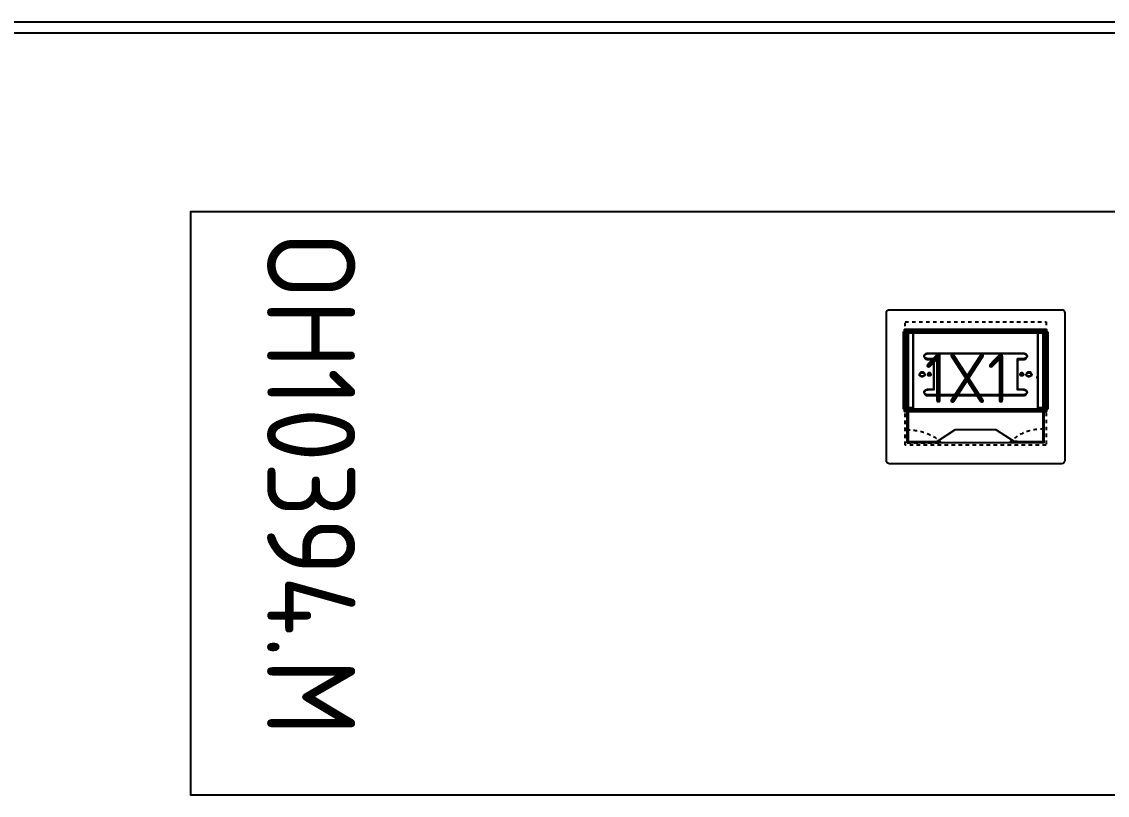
# Model space of a CAD drawing. Header units: millimetres. Extents: x 151130 to 215929, y 2134 to 34533.
# Drawn here: x 163422 to 164407, y 14928 to 15630 of the extents above; entities that cross this region are included whole.
import ezdxf

# ---------------------------------------------------------------- set-up
doc = ezdxf.new("R2010")
doc.units = ezdxf.units.MM
doc.linetypes.add('Dashed', pattern=[21.166667, 10.583333, -10.583333])
for name, color, linetype in [('caja doble', 7, 'Continuous'), ('MUEBLES', 8, 'Continuous'), ('OH!-Furniture', 7, 'Continuous'), ('OH!-Win', 150, 'Continuous'), ('tapa caja elect doble', 7, 'Continuous')]:
    doc.layers.add(name, color=color, linetype=linetype)
doc.styles.get("Standard").update_dxf_attribs({"font": 'isocp2.shx'})

# ---------------------------------------------------------------- blocks, each defined once
blk = doc.blocks.new('MODULO 1X1')
at = {"color": 3}
blk.add_lwpolyline([(2103.32, 883.74, -0.414214), (2106.32, 880.74), (2106.32, 746.74, -0.414214), (2103.32, 743.74), (1947.32, 743.74, -0.41421), (1944.32, 746.74), (1944.32, 880.74, -0.414217), (1947.32, 883.74)], format="xyb", close=True, dxfattribs=at)
at = {"color": 8, "linetype": 'Dashed', "ltscale": 0.3}
blk.add_lwpolyline([(1961.32, 872.74), (2089.32, 872.74), (2089.32, 760.74), (1961.32, 760.74)], close=True, dxfattribs=at)
at = {"color": 3}
blk.add_lwpolyline([(1963.32, 865.74), (2087.32, 865.74), (2087.32, 762.74), (1963.32, 762.74)], close=True, dxfattribs=at)
at = {"color": 1}
blk.add_lwpolyline([(2086.32, 862.74), (2086.32, 862.74), (2086.32, 764.74, -0.414218), (2085.32, 763.74), (2070.91, 763.74, -0.015464), (2060.32, 764.06), (2044.31, 774.42, 0.144571), (2043.23, 774.74), (2043.23, 774.74), (2007.41, 774.74, 0.144571), (2006.32, 774.42), (1990.31, 764.06, -0.144571), (1989.23, 763.74), (1965.32, 763.74, -0.414218), (1964.32, 764.74), (1964.32, 862.74)], format="xyb", close=True, dxfattribs=at)
at = {"color": 8, "linetype": 'Dashed', "ltscale": 0.3}
for points in [[(1963.32, 774.24), (1963.32, 762.74), (1994.82, 762.74, 0.192157)], [(2087.32, 775.24), (2087.32, 762.74), (2055.82, 762.74, -0.216272)]]:
    blk.add_lwpolyline(points, format="xyb", close=True, dxfattribs=at)
at = {"layer": 'caja doble', "color": 8, "flags": 128}
for points in [[(2089.74, 792.52), (2089.74, 792.84), (2089.74, 793.14), (2089.74, 793.4), (1960.89, 793.4), (1960.89, 865.38), (1960.89, 865.57), (1960.89, 865.7), (1960.89, 865.74), (2089.74, 865.74)], [(1960.89, 865.7), (1960.89, 865.57), (1960.89, 865.38)], [(2089.74, 865.38), (1960.89, 865.38), (1960.89, 793.4), (1960.89, 793.14), (1960.89, 792.84), (1960.89, 792.52), (2089.74, 792.52)], [(2089.74, 864.74), (1960.89, 864.74)], [(1960.89, 792.7), (2089.74, 792.7), (2089.74, 864.67), (1960.89, 864.67), (2089.74, 864.67), (2089.74, 864.73)], [(1960.89, 792.7), (1960.89, 864.67)]]:
    blk.add_lwpolyline(points, dxfattribs=at)
for points in [[(2089.74, 865.64), (1960.89, 865.64)], [(2089.74, 792.52), (1960.89, 792.52), (1960.89, 792.84), (1960.89, 793.14), (1960.89, 793.4), (2089.74, 793.4), (2089.74, 865.38), (1960.89, 865.38), (2089.74, 865.38), (2089.74, 793.4), (2089.74, 793.14), (2089.74, 792.84)], [(1960.89, 864.67), (1960.89, 864.73)], [(1960.89, 864.72), (2089.74, 864.72)], [(1960.89, 792.7), (1960.89, 864.67), (2089.74, 864.67), (2089.74, 792.7)], [(2089.74, 865.38), (2089.74, 865.57), (2089.74, 865.7), (2089.74, 865.74), (2089.74, 865.7), (2089.74, 865.57), (2089.74, 865.38)], [(1982.1, 806.4), (1981.6, 806.43), (1981.11, 806.52), (1980.64, 806.64), (1980.2, 806.82), (1979.8, 807.03), (1979.44, 807.28), (1979.16, 807.57), (1978.92, 807.88), (1978.74, 808.22), (1978.63, 808.57), (1978.59, 808.92), (1978.63, 809.27), (1978.74, 809.62), (1978.92, 809.95), (1979.16, 810.28), (1979.44, 810.55), (1979.8, 810.82), (1980.2, 811.03), (1980.64, 811.2), (1981.11, 811.33), (1981.6, 811.42), (1982.1, 811.45), (1987.35, 811.52), (1987.35, 839.1), (1982.1, 839.18), (1981.6, 839.21), (1981.11, 839.3), (1980.64, 839.41), (1980.2, 839.59), (1979.8, 839.81), (1979.44, 840.06), (1979.16, 840.35), (1978.92, 840.66), (1978.74, 841), (1978.63, 841.34), (1978.59, 841.7), (1978.63, 842.06), (1978.74, 842.41), (1978.92, 842.74), (1979.16, 843.06), (1979.44, 843.34), (1979.8, 843.59), (1980.2, 843.81), (1980.64, 843.98), (1981.11, 844.11), (1981.6, 844.19), (1982.1, 844.23), (2068.53, 844.23), (2069.03, 844.19), (2069.52, 844.11), (2069.99, 843.98), (2070.43, 843.81), (2070.83, 843.59), (2071.18, 843.34), (2071.48, 843.06), (2071.72, 842.74), (2071.9, 842.41), (2071.99, 842.06), (2072.03, 841.7), (2071.99, 841.34), (2071.9, 841), (2071.72, 840.66), (2071.48, 840.35), (2071.18, 840.06), (2070.83, 839.81), (2070.43, 839.59), (2069.99, 839.41), (2069.52, 839.3), (2069.03, 839.21), (2068.53, 839.18), (2063.28, 839.1), (2063.28, 811.52), (2068.53, 811.52), (2069.03, 811.49), (2069.52, 811.4), (2069.99, 811.27), (2070.43, 811.09), (2070.83, 810.86), (2071.19, 810.61), (2071.48, 810.33), (2071.72, 810), (2071.9, 809.67), (2071.99, 809.32), (2072.03, 808.96), (2071.99, 808.6), (2071.9, 808.25), (2071.72, 807.92), (2071.48, 807.61), (2071.19, 807.31), (2070.83, 807.06), (2070.43, 806.84), (2069.99, 806.66), (2069.52, 806.52), (2069.03, 806.43), (2068.53, 806.4)], [(2068.53, 806.4), (1982.1, 806.4), (1981.6, 806.43), (1981.11, 806.52), (1980.64, 806.64), (1980.2, 806.82), (1979.8, 807.03), (1979.44, 807.28), (1979.16, 807.57), (1978.92, 807.88), (1978.74, 808.22), (1978.63, 808.57), (1978.59, 808.92), (1978.63, 809.27), (1978.74, 809.62), (1978.92, 809.95), (1979.16, 810.28), (1979.44, 810.55), (1979.8, 810.82), (1980.2, 811.03), (1980.64, 811.2), (1981.11, 811.33), (1981.6, 811.42), (1982.1, 811.45), (1987.35, 811.52), (1987.35, 839.1), (1982.1, 839.18), (1981.6, 839.21), (1981.11, 839.3), (1980.64, 839.41), (1980.2, 839.59), (1979.8, 839.81), (1979.44, 840.06), (1979.16, 840.35), (1978.92, 840.66), (1978.74, 841), (1978.63, 841.34), (1978.59, 841.7), (1978.63, 842.06), (1978.74, 842.41), (1978.92, 842.74), (1979.16, 843.06), (1979.44, 843.34), (1979.8, 843.59), (1980.2, 843.81), (1980.64, 843.98), (1981.11, 844.11), (1981.6, 844.19), (1982.1, 844.23), (2068.53, 844.23), (2069.03, 844.19), (2069.52, 844.11), (2069.99, 843.98), (2070.43, 843.81), (2070.83, 843.59), (2071.18, 843.34), (2071.48, 843.06), (2071.72, 842.74), (2071.9, 842.41), (2071.99, 842.06), (2072.03, 841.7), (2071.99, 841.34), (2071.9, 841), (2071.72, 840.66), (2071.48, 840.35), (2071.18, 840.06), (2070.83, 839.81), (2070.43, 839.59), (2069.99, 839.41), (2069.52, 839.3), (2069.03, 839.21), (2068.53, 839.18), (2063.28, 839.1), (2063.28, 811.52), (2068.53, 811.52), (2069.03, 811.49), (2069.52, 811.4), (2069.99, 811.27), (2070.43, 811.09), (2070.83, 810.86), (2071.19, 810.61), (2071.48, 810.33), (2071.72, 810), (2071.9, 809.67), (2071.99, 809.32), (2072.03, 808.96), (2071.99, 808.6), (2071.9, 808.25), (2071.72, 807.92), (2071.48, 807.61), (2071.19, 807.31), (2070.83, 807.06), (2070.43, 806.84), (2069.99, 806.66), (2069.52, 806.52), (2069.03, 806.43)], [(2068.53, 838.47), (2069.03, 838.5), (2069.52, 838.59), (2069.99, 838.71), (2070.43, 838.89), (2070.83, 839.1), (2071.18, 839.35), (2071.48, 839.64), (2071.72, 839.95), (2071.9, 840.29), (2071.99, 840.64), (2072.03, 841), (2071.99, 841.35), (2071.9, 841.7), (2071.72, 842.03), (2071.48, 842.35), (2071.18, 842.64), (2070.83, 842.89), (2070.43, 843.1), (2069.99, 843.27), (2069.52, 843.4), (2069.03, 843.49), (2068.53, 843.52), (1982.1, 843.52), (1981.6, 843.49), (1981.11, 843.4), (1980.64, 843.27), (1980.2, 843.1), (1979.8, 842.89), (1979.44, 842.64), (1979.16, 842.35), (1978.92, 842.03), (1978.74, 841.7), (1978.63, 841.35), (1978.59, 841), (1978.63, 840.64), (1978.74, 840.29), (1978.92, 839.95), (1979.16, 839.64), (1979.44, 839.35), (1979.8, 839.1), (1980.2, 838.89), (1980.64, 838.71), (1981.11, 838.59), (1981.6, 838.5), (1982.1, 838.47), (1987.35, 838.4), (1987.35, 810.82), (1982.1, 810.75), (1981.6, 810.71), (1981.11, 810.63), (1980.64, 810.49), (1980.2, 810.33), (1979.8, 810.11), (1979.44, 809.85), (1979.16, 809.56), (1978.92, 809.25), (1978.74, 808.91), (1978.63, 808.57), (1978.59, 808.22), (1978.63, 807.86), (1978.74, 807.51), (1978.92, 807.18), (1979.16, 806.86), (1979.44, 806.58), (1979.8, 806.33), (1980.2, 806.11), (1980.64, 805.93), (1981.11, 805.8), (1981.6, 805.73), (1982.1, 805.69), (2068.53, 805.69), (2069.03, 805.73), (2069.52, 805.81), (2069.99, 805.95), (2070.43, 806.13), (2070.83, 806.35), (2071.19, 806.6), (2071.48, 806.9), (2071.72, 807.21), (2071.9, 807.55), (2071.99, 807.89), (2072.03, 808.25), (2071.99, 808.61), (2071.9, 808.96), (2071.72, 809.3), (2071.48, 809.62), (2071.19, 809.91), (2070.83, 810.16), (2070.43, 810.39), (2069.99, 810.57), (2069.52, 810.7), (2069.03, 810.78), (2068.53, 810.82), (2063.28, 810.82), (2063.28, 838.4)], [(2068.53, 810.82), (2063.28, 810.82), (2063.28, 838.4), (2068.53, 838.47), (2069.03, 838.5), (2069.52, 838.59), (2069.99, 838.71), (2070.43, 838.89), (2070.83, 839.1), (2071.18, 839.35), (2071.48, 839.64), (2071.72, 839.95), (2071.9, 840.29), (2071.99, 840.64), (2072.03, 841), (2071.99, 841.35), (2071.9, 841.7), (2071.72, 842.03), (2071.48, 842.35), (2071.18, 842.64), (2070.83, 842.89), (2070.43, 843.1), (2069.99, 843.27), (2069.52, 843.4), (2069.03, 843.49), (2068.53, 843.52), (1982.1, 843.52), (1981.6, 843.49), (1981.11, 843.4), (1980.64, 843.27), (1980.2, 843.1), (1979.8, 842.89), (1979.44, 842.64), (1979.16, 842.35), (1978.92, 842.03), (1978.74, 841.7), (1978.63, 841.35), (1978.59, 841), (1978.63, 840.64), (1978.74, 840.29), (1978.92, 839.95), (1979.16, 839.64), (1979.44, 839.35), (1979.8, 839.1), (1980.2, 838.89), (1980.64, 838.71), (1981.11, 838.59), (1981.6, 838.5), (1982.1, 838.47), (1987.35, 838.4), (1987.35, 810.82), (1982.1, 810.75), (1981.6, 810.71), (1981.11, 810.63), (1980.64, 810.49), (1980.2, 810.33), (1979.8, 810.11), (1979.44, 809.85), (1979.16, 809.56), (1978.92, 809.25), (1978.74, 808.91), (1978.63, 808.57), (1978.59, 808.22), (1978.63, 807.86), (1978.74, 807.51), (1978.92, 807.18), (1979.16, 806.86), (1979.44, 806.58), (1979.8, 806.33), (1980.2, 806.11), (1980.64, 805.93), (1981.11, 805.8), (1981.6, 805.73), (1982.1, 805.69), (2068.53, 805.69), (2069.03, 805.73), (2069.52, 805.81), (2069.99, 805.95), (2070.43, 806.13), (2070.83, 806.35), (2071.19, 806.6), (2071.48, 806.9), (2071.72, 807.21), (2071.9, 807.55), (2071.99, 807.89), (2072.03, 808.25), (2071.99, 808.61), (2071.9, 808.96), (2071.72, 809.3), (2071.48, 809.62), (2071.19, 809.91), (2070.83, 810.16), (2070.43, 810.39), (2069.99, 810.57), (2069.52, 810.7), (2069.03, 810.78)], [(1978.59, 841.7), (1978.59, 841)], [(1979.62, 843.47), (1979.62, 842.77)], [(1979.62, 839.93), (1979.62, 839.22)], [(1982.1, 844.23), (1982.1, 843.52)], [(1982.1, 839.18), (1982.1, 838.47)], [(1987.35, 839.1), (1987.35, 838.4)], [(2063.28, 839.1), (2063.28, 838.4)], [(2068.53, 844.23), (2068.53, 843.52)], [(2068.53, 839.18), (2068.53, 838.47)], [(2071.01, 843.47), (2071.01, 842.77)], [(2071.01, 839.93), (2071.01, 839.22)], [(2072.03, 841.7), (2072.03, 841)], [(1974.35, 825.31), (1974.39, 825.01), (1974.5, 824.71), (1974.69, 824.43), (1974.94, 824.18), (1975.24, 823.95), (1975.6, 823.79), (1975.99, 823.65), (1976.41, 823.57), (1976.84, 823.55), (1977.29, 823.57), (1977.71, 823.65), (1978.1, 823.79), (1978.46, 823.95), (1978.76, 824.18), (1979.01, 824.43), (1979.19, 824.71), (1979.31, 825.01), (1979.35, 825.31), (1979.31, 825.62), (1979.19, 825.92), (1979.01, 826.19), (1978.76, 826.45), (1978.46, 826.66), (1978.1, 826.84), (1977.71, 826.97), (1977.29, 827.06), (1976.84, 827.08), (1976.41, 827.06), (1975.99, 826.97), (1975.6, 826.84), (1975.24, 826.66), (1974.94, 826.45), (1974.69, 826.19), (1974.5, 825.92), (1974.39, 825.62), (1974.35, 825.31)], [(1979.35, 825.31), (1979.31, 825.62), (1979.19, 825.92), (1979.01, 826.19), (1978.76, 826.45), (1978.46, 826.66), (1978.1, 826.84), (1977.71, 826.97), (1977.29, 827.06), (1976.84, 827.08), (1976.41, 827.06), (1975.99, 826.97), (1975.6, 826.84), (1975.24, 826.66), (1974.94, 826.45), (1974.69, 826.19), (1974.5, 825.92), (1974.39, 825.62), (1974.35, 825.31), (1974.39, 825.01), (1974.5, 824.71), (1974.69, 824.43), (1974.94, 824.18), (1975.24, 823.95), (1975.6, 823.79), (1975.99, 823.65), (1976.41, 823.57), (1976.84, 823.55), (1977.29, 823.57), (1977.71, 823.65), (1978.1, 823.79), (1978.46, 823.95), (1978.76, 824.18), (1979.01, 824.43), (1979.19, 824.71), (1979.31, 825.01), (1979.35, 825.31)], [(1974.35, 824.6), (1974.39, 824.91), (1974.5, 825.21), (1974.69, 825.49), (1974.94, 825.74), (1975.24, 825.95), (1975.6, 826.13), (1975.99, 826.27), (1976.41, 826.35), (1976.84, 826.37), (1977.29, 826.35), (1977.71, 826.27), (1978.1, 826.13), (1978.46, 825.95), (1978.76, 825.74), (1979.01, 825.49), (1979.19, 825.21), (1979.31, 824.91), (1979.35, 824.6), (1979.31, 824.3), (1979.19, 824), (1979.01, 823.73), (1978.76, 823.46), (1978.46, 823.25), (1978.1, 823.08), (1977.71, 822.95), (1977.29, 822.86), (1976.84, 822.84), (1976.41, 822.86), (1975.99, 822.95), (1975.6, 823.08), (1975.24, 823.25), (1974.94, 823.46), (1974.69, 823.73), (1974.5, 824), (1974.39, 824.3), (1974.35, 824.6)], [(1979.35, 824.6), (1979.31, 824.3), (1979.19, 824), (1979.01, 823.73), (1978.76, 823.46), (1978.46, 823.25), (1978.1, 823.08), (1977.71, 822.95), (1977.29, 822.86), (1976.84, 822.84), (1976.41, 822.86), (1975.99, 822.95), (1975.6, 823.08), (1975.24, 823.25), (1974.94, 823.46), (1974.69, 823.73), (1974.5, 824), (1974.39, 824.3), (1974.35, 824.6), (1974.39, 824.91), (1974.5, 825.21), (1974.69, 825.49), (1974.94, 825.74), (1975.24, 825.95), (1975.6, 826.13), (1975.99, 826.27), (1976.41, 826.35), (1976.84, 826.37), (1977.29, 826.35), (1977.71, 826.27), (1978.1, 826.13), (1978.46, 825.95), (1978.76, 825.74), (1979.01, 825.49), (1979.19, 825.21), (1979.31, 824.91), (1979.35, 824.6)], [(1974.35, 825.31), (1974.35, 824.6)], [(1976.84, 827.08), (1976.84, 826.37)], [(1976.84, 823.55), (1976.84, 822.84)], [(1979.35, 825.31), (1979.35, 824.6)], [(1981.85, 825.31), (1981.89, 825.08), (1981.99, 824.85), (1982.17, 824.65), (1982.41, 824.48), (1982.7, 824.36), (1983.01, 824.28), (1983.35, 824.25), (1983.68, 824.28), (1983.99, 824.36), (1984.28, 824.48), (1984.52, 824.65), (1984.7, 824.85), (1984.81, 825.08), (1984.84, 825.31), (1984.81, 825.55), (1984.7, 825.77), (1984.52, 825.98), (1984.28, 826.15), (1983.99, 826.27), (1983.68, 826.35), (1983.35, 826.37), (1983.01, 826.35), (1982.7, 826.27), (1982.41, 826.15), (1982.17, 825.98), (1981.99, 825.77), (1981.89, 825.55), (1981.85, 825.31)], [(1984.84, 825.31), (1984.81, 825.55), (1984.7, 825.77), (1984.52, 825.98), (1984.28, 826.15), (1983.99, 826.27), (1983.68, 826.35), (1983.35, 826.37), (1983.01, 826.35), (1982.7, 826.27), (1982.41, 826.15), (1982.17, 825.98), (1981.99, 825.77), (1981.89, 825.55), (1981.85, 825.31), (1981.89, 825.08), (1981.99, 824.85), (1982.17, 824.65), (1982.41, 824.48), (1982.7, 824.36), (1983.01, 824.28), (1983.35, 824.25), (1983.68, 824.28), (1983.99, 824.36), (1984.28, 824.48), (1984.52, 824.65), (1984.7, 824.85), (1984.81, 825.08), (1984.84, 825.31)], [(1981.85, 824.6), (1981.89, 824.84), (1981.99, 825.07), (1982.17, 825.27), (1982.41, 825.44), (1982.7, 825.56), (1983.01, 825.64), (1983.35, 825.67), (1983.68, 825.64), (1983.99, 825.56), (1984.28, 825.44), (1984.52, 825.27), (1984.7, 825.07), (1984.81, 824.84), (1984.84, 824.6), (1984.81, 824.37), (1984.7, 824.15), (1984.52, 823.94), (1984.28, 823.77), (1983.99, 823.65), (1983.68, 823.57), (1983.35, 823.55), (1983.01, 823.57), (1982.7, 823.65), (1982.41, 823.77), (1982.17, 823.94), (1981.99, 824.15), (1981.89, 824.37), (1981.85, 824.6)], [(1984.84, 824.6), (1984.81, 824.37), (1984.7, 824.15), (1984.52, 823.94), (1984.28, 823.77), (1983.99, 823.65), (1983.68, 823.57), (1983.35, 823.55), (1983.01, 823.57), (1982.7, 823.65), (1982.41, 823.77), (1982.17, 823.94), (1981.99, 824.15), (1981.89, 824.37), (1981.85, 824.6), (1981.89, 824.84), (1981.99, 825.07), (1982.17, 825.27), (1982.41, 825.44), (1982.7, 825.56), (1983.01, 825.64), (1983.35, 825.67), (1983.68, 825.64), (1983.99, 825.56), (1984.28, 825.44), (1984.52, 825.27), (1984.7, 825.07), (1984.81, 824.84), (1984.84, 824.6)], [(1981.85, 825.31), (1981.85, 824.6)], [(1983.35, 826.37), (1983.35, 825.67)], [(1983.35, 824.25), (1983.35, 823.55)], [(1984.84, 825.31), (1984.84, 824.6)], [(2065.79, 825.31), (2065.82, 825.08), (2065.93, 824.85), (2066.11, 824.65), (2066.35, 824.48), (2066.64, 824.36), (2066.95, 824.28), (2067.28, 824.25), (2067.62, 824.28), (2067.93, 824.36), (2068.22, 824.48), (2068.46, 824.65), (2068.64, 824.85), (2068.75, 825.08), (2068.78, 825.31), (2068.75, 825.55), (2068.64, 825.77), (2068.46, 825.98), (2068.22, 826.15), (2067.93, 826.27), (2067.62, 826.35), (2067.28, 826.37), (2066.95, 826.35), (2066.64, 826.27), (2066.35, 826.15), (2066.11, 825.98), (2065.93, 825.77), (2065.82, 825.55), (2065.79, 825.31)], [(2068.78, 825.31), (2068.75, 825.55), (2068.64, 825.77), (2068.46, 825.98), (2068.22, 826.15), (2067.93, 826.27), (2067.62, 826.35), (2067.28, 826.37), (2066.95, 826.35), (2066.64, 826.27), (2066.35, 826.15), (2066.11, 825.98), (2065.93, 825.77), (2065.82, 825.55), (2065.79, 825.31), (2065.82, 825.08), (2065.93, 824.85), (2066.11, 824.65), (2066.35, 824.48), (2066.64, 824.36), (2066.95, 824.28), (2067.28, 824.25), (2067.62, 824.28), (2067.93, 824.36), (2068.22, 824.48), (2068.46, 824.65), (2068.64, 824.85), (2068.75, 825.08), (2068.78, 825.31)], [(2065.79, 824.6), (2065.82, 824.84), (2065.93, 825.07), (2066.11, 825.27), (2066.35, 825.44), (2066.64, 825.56), (2066.95, 825.64), (2067.28, 825.67), (2067.62, 825.64), (2067.93, 825.56), (2068.22, 825.44), (2068.46, 825.27), (2068.64, 825.07), (2068.75, 824.84), (2068.78, 824.6), (2068.75, 824.37), (2068.64, 824.15), (2068.46, 823.94), (2068.22, 823.77), (2067.93, 823.65), (2067.62, 823.57), (2067.28, 823.55), (2066.95, 823.57), (2066.64, 823.65), (2066.35, 823.77), (2066.11, 823.94), (2065.93, 824.15), (2065.82, 824.37), (2065.79, 824.6)], [(2068.78, 824.6), (2068.75, 824.37), (2068.64, 824.15), (2068.46, 823.94), (2068.22, 823.77), (2067.93, 823.65), (2067.62, 823.57), (2067.28, 823.55), (2066.95, 823.57), (2066.64, 823.65), (2066.35, 823.77), (2066.11, 823.94), (2065.93, 824.15), (2065.82, 824.37), (2065.79, 824.6), (2065.82, 824.84), (2065.93, 825.07), (2066.11, 825.27), (2066.35, 825.44), (2066.64, 825.56), (2066.95, 825.64), (2067.28, 825.67), (2067.62, 825.64), (2067.93, 825.56), (2068.22, 825.44), (2068.46, 825.27), (2068.64, 825.07), (2068.75, 824.84), (2068.78, 824.6)], [(2065.79, 825.31), (2065.79, 824.6)], [(2067.28, 826.37), (2067.28, 825.67)], [(2067.28, 824.25), (2067.28, 823.55)], [(2068.78, 825.31), (2068.78, 824.6)], [(2071.28, 825.31), (2071.32, 825.01), (2071.43, 824.71), (2071.62, 824.43), (2071.87, 824.18), (2072.17, 823.95), (2072.53, 823.79), (2072.93, 823.65), (2073.34, 823.57), (2073.78, 823.55), (2074.22, 823.57), (2074.64, 823.65), (2075.03, 823.79), (2075.38, 823.95), (2075.69, 824.18), (2075.94, 824.43), (2076.12, 824.71), (2076.24, 825.01), (2076.28, 825.31), (2076.24, 825.62), (2076.12, 825.92), (2075.94, 826.19), (2075.69, 826.45), (2075.38, 826.66), (2075.03, 826.84), (2074.64, 826.97), (2074.22, 827.06), (2073.78, 827.08), (2073.34, 827.06), (2072.93, 826.97), (2072.53, 826.84), (2072.17, 826.66), (2071.87, 826.45), (2071.62, 826.19), (2071.43, 825.92), (2071.32, 825.62), (2071.28, 825.31)], [(2076.28, 825.31), (2076.24, 825.62), (2076.12, 825.92), (2075.94, 826.19), (2075.69, 826.45), (2075.38, 826.66), (2075.03, 826.84), (2074.64, 826.97), (2074.22, 827.06), (2073.78, 827.08), (2073.34, 827.06), (2072.93, 826.97), (2072.53, 826.84), (2072.17, 826.66), (2071.87, 826.45), (2071.62, 826.19), (2071.43, 825.92), (2071.32, 825.62), (2071.28, 825.31), (2071.32, 825.01), (2071.43, 824.71), (2071.62, 824.43), (2071.87, 824.18), (2072.17, 823.95), (2072.53, 823.79), (2072.93, 823.65), (2073.34, 823.57), (2073.78, 823.55), (2074.22, 823.57), (2074.64, 823.65), (2075.03, 823.79), (2075.38, 823.95), (2075.69, 824.18), (2075.94, 824.43), (2076.12, 824.71), (2076.24, 825.01), (2076.28, 825.31)], [(2071.28, 824.6), (2071.32, 824.91), (2071.43, 825.21), (2071.62, 825.49), (2071.87, 825.74), (2072.17, 825.95), (2072.53, 826.13), (2072.93, 826.27), (2073.34, 826.35), (2073.78, 826.37), (2074.22, 826.35), (2074.64, 826.27), (2075.03, 826.13), (2075.38, 825.95), (2075.69, 825.74), (2075.94, 825.49), (2076.12, 825.21), (2076.24, 824.91), (2076.28, 824.6), (2076.24, 824.3), (2076.12, 824), (2075.94, 823.73), (2075.69, 823.46), (2075.38, 823.25), (2075.03, 823.08), (2074.64, 822.95), (2074.22, 822.86), (2073.78, 822.84), (2073.34, 822.86), (2072.93, 822.95), (2072.53, 823.08), (2072.17, 823.25), (2071.87, 823.46), (2071.62, 823.73), (2071.43, 824), (2071.32, 824.3), (2071.28, 824.6)], [(2076.28, 824.6), (2076.24, 824.3), (2076.12, 824), (2075.94, 823.73), (2075.69, 823.46), (2075.38, 823.25), (2075.03, 823.08), (2074.64, 822.95), (2074.22, 822.86), (2073.78, 822.84), (2073.34, 822.86), (2072.93, 822.95), (2072.53, 823.08), (2072.17, 823.25), (2071.87, 823.46), (2071.62, 823.73), (2071.43, 824), (2071.32, 824.3), (2071.28, 824.6), (2071.32, 824.91), (2071.43, 825.21), (2071.62, 825.49), (2071.87, 825.74), (2072.17, 825.95), (2072.53, 826.13), (2072.93, 826.27), (2073.34, 826.35), (2073.78, 826.37), (2074.22, 826.35), (2074.64, 826.27), (2075.03, 826.13), (2075.38, 825.95), (2075.69, 825.74), (2075.94, 825.49), (2076.12, 825.21), (2076.24, 824.91), (2076.28, 824.6)], [(2071.28, 825.31), (2071.28, 824.6)], [(2073.78, 827.08), (2073.78, 826.37)], [(2073.78, 823.55), (2073.78, 822.84)], [(2076.28, 825.31), (2076.28, 824.6)], [(1978.59, 808.92), (1978.59, 808.22)], [(1979.62, 810.7), (1979.62, 809.99)], [(1982.1, 811.45), (1982.1, 810.75)], [(1987.35, 811.52), (1987.35, 810.82)], [(2063.28, 811.52), (2063.28, 810.82)], [(2068.53, 811.52), (2068.53, 810.82)], [(2071.01, 810.75), (2071.01, 810.04)], [(2072.03, 808.96), (2072.03, 808.25)], [(1979.62, 807.15), (1979.62, 806.45)], [(1982.1, 806.4), (1982.1, 805.69)], [(2068.53, 806.4), (2068.53, 805.69)], [(2071.01, 807.18), (2071.01, 806.47)], [(1960.89, 793.4), (2089.74, 793.4)], [(1960.89, 793.21), (2089.74, 793.21)], [(1960.89, 793), (2089.74, 793)], [(1960.89, 792.77), (2089.74, 792.77)], [(1960.89, 792.7), (2089.74, 792.7)], [(1960.89, 792.52), (1960.89, 792.7)], [(1960.89, 792.66), (2089.74, 792.66)], [(1960.89, 792.61), (2089.74, 792.61)], [(1960.89, 792.57), (2089.74, 792.57)], [(2089.74, 791.27), (2089.74, 791.31), (2089.74, 791.44), (2089.74, 791.63), (2089.74, 791.9), (2089.74, 792.19), (2089.74, 792.52), (1960.89, 792.52), (1960.89, 792.19), (1960.89, 791.9), (1960.89, 791.63), (1960.89, 791.44), (1960.89, 791.31), (1960.89, 791.27)], [(2089.74, 792.52), (2089.74, 792.19), (2089.74, 791.9), (2089.74, 791.63), (2089.74, 791.44), (2089.74, 791.31), (2089.74, 791.27), (1960.89, 791.27), (2089.74, 791.27), (2089.74, 792.27), (1960.89, 792.27), (1960.89, 791.27), (1960.89, 791.31), (1960.89, 791.44), (1960.89, 791.63), (1960.89, 791.9), (1960.89, 792.19), (1960.89, 792.52)], [(2089.74, 792.52), (2089.74, 792.4), (2089.74, 792.3), (2089.74, 792.27), (1960.89, 792.27), (1960.89, 792.3), (1960.89, 792.4), (1960.89, 792.52)], [(1960.89, 792.27), (2089.74, 792.27), (2089.74, 792.3), (2089.74, 792.4), (2089.74, 792.52), (1960.89, 792.52), (1960.89, 792.4), (1960.89, 792.3)], [(1960.89, 792.34), (2089.74, 792.34)], [(2089.74, 792.27), (2089.74, 791.27), (1960.89, 791.27), (1960.89, 792.27)], [(1960.89, 791.63), (2089.74, 791.63)], [(2089.74, 792.7), (2089.74, 792.52)]]:
    blk.add_lwpolyline(points, close=True, dxfattribs=at)
at = {"layer": 'tapa caja elect doble', "color": 8, "flags": 128}
for points in [[(1961.06, 863.96), (1960.82, 863.94), (1960.58, 863.89), (1960.36, 863.81), (1960.18, 863.7), (1960.02, 863.56), (1959.91, 863.42), (1959.84, 863.24), (1959.81, 863.07), (1959.84, 863.24), (1959.91, 863.42), (1960.02, 863.56), (1960.18, 863.7), (1960.36, 863.81), (1960.58, 863.89), (1960.82, 863.94)], [(1959.81, 863.07), (1959.81, 793.75)], [(1960.18, 863.7), (1960.18, 794.38)], [(1961.06, 863.25), (1961.06, 793.93), (1968.8, 793.93), (1968.8, 863.25), (1968.8, 863.96), (1968.8, 794.64), (1968.8, 793.93), (1961.06, 793.93), (1960.96, 793.92), (1960.88, 793.87), (1960.83, 793.82), (1960.81, 793.75), (1960.83, 793.82), (1960.88, 793.87), (1960.96, 793.92), (1961.06, 793.93)], [(1961.06, 863.25), (1960.96, 863.24), (1960.88, 863.2), (1960.83, 863.14), (1960.81, 863.07), (1960.83, 863.14), (1960.88, 863.2), (1960.96, 863.24)], [(1960.88, 863.2), (1960.88, 793.87)], [(1961.06, 863.96), (1968.8, 863.96)], [(1968.8, 794.64), (1961.06, 794.64), (1961.06, 863.96), (1961.06, 794.64)], [(1968.8, 863.25), (1961.06, 863.25)], [(1968.8, 794.64), (1968.8, 863.96), (1968.8, 863.25), (1968.8, 793.93), (1968.8, 794.64)], [(2081.84, 794.63), (2081.84, 863.96), (2081.84, 863.25), (2081.84, 793.93), (2081.84, 794.63)], [(2081.84, 794.63), (2081.84, 863.96), (2089.58, 863.96), (2089.58, 794.63)], [(2089.76, 863.2), (2089.76, 793.87)], [(2089.83, 863.07), (2089.83, 793.77), (2089.83, 863.07)], [(2090.46, 863.7), (2090.46, 794.37)], [(2090.82, 793.75), (2090.82, 863.07), (2090.82, 793.75)], [(1960.81, 802.52), (1960.81, 802.54), (1960.81, 802.62), (1960.81, 802.75), (1960.81, 802.92), (1960.81, 803.15), (1960.81, 803.42), (1960.81, 803.74), (1960.81, 804.11), (1960.81, 804.51), (1960.81, 804.96), (1960.81, 805.44), (1960.81, 805.97), (1960.81, 806.53), (1960.81, 807.11), (1960.81, 807.73), (1960.81, 808.36), (1960.81, 809.02), (1960.81, 809.7), (1960.81, 810.39), (1960.81, 811.09), (1960.81, 811.81), (1960.81, 812.52), (1960.81, 813.23), (1960.81, 813.94), (1960.81, 814.64), (1960.81, 815.33), (1960.81, 816.01), (1960.81, 816.67), (1960.81, 817.31), (1960.81, 817.92), (1960.81, 818.51), (1960.81, 819.06), (1960.81, 819.59), (1960.81, 820.07), (1960.81, 820.52), (1960.81, 820.93), (1960.81, 821.29), (1960.81, 821.61), (1960.81, 821.89), (1960.81, 822.11), (1960.81, 822.29), (1960.81, 822.41), (1960.81, 822.49), (1960.81, 822.51), (1960.81, 822.49), (1960.81, 822.41), (1960.81, 822.29), (1960.81, 822.11), (1960.81, 821.89), (1960.81, 821.61), (1960.81, 821.29), (1960.81, 820.93), (1960.81, 820.52), (1960.81, 820.07), (1960.81, 819.59), (1960.81, 819.06), (1960.81, 818.51), (1960.81, 817.92), (1960.81, 817.31), (1960.81, 816.67), (1960.81, 816.01), (1960.81, 815.33), (1960.81, 814.64), (1960.81, 813.94), (1960.81, 813.23), (1960.81, 812.52), (1960.81, 811.81), (1960.81, 811.09), (1960.81, 810.39), (1960.81, 809.7), (1960.81, 809.02), (1960.81, 808.36), (1960.81, 807.73), (1960.81, 807.11), (1960.81, 806.53), (1960.81, 805.97), (1960.81, 805.44), (1960.81, 804.96), (1960.81, 804.51), (1960.81, 804.11), (1960.81, 803.74), (1960.81, 803.42), (1960.81, 803.15), (1960.81, 802.92), (1960.81, 802.75), (1960.81, 802.62), (1960.81, 802.54), (1960.81, 802.52)], [(2089.83, 802.52), (2089.83, 802.54), (2089.83, 802.62), (2089.83, 802.75), (2089.83, 802.92), (2089.83, 803.14), (2089.83, 803.42), (2089.83, 803.74), (2089.83, 804.11), (2089.83, 804.51), (2089.83, 804.96), (2089.83, 805.44), (2089.83, 805.97), (2089.83, 806.52), (2089.83, 807.11), (2089.83, 807.73), (2089.83, 808.36), (2089.83, 809.02), (2089.83, 809.7), (2089.83, 810.39), (2089.83, 811.09), (2089.83, 811.8), (2089.83, 812.52), (2089.83, 813.23), (2089.83, 813.94), (2089.83, 814.64), (2089.83, 815.33), (2089.83, 816.01), (2089.83, 816.67), (2089.83, 817.3), (2089.83, 817.92), (2089.83, 818.51), (2089.83, 819.06), (2089.83, 819.59), (2089.83, 820.07), (2089.83, 820.52), (2089.83, 820.93), (2089.83, 821.29), (2089.83, 821.61), (2089.83, 821.89), (2089.83, 822.11), (2089.83, 822.29), (2089.83, 822.41), (2089.83, 822.49), (2089.83, 822.51), (2089.83, 822.49), (2089.83, 822.41), (2089.83, 822.29), (2089.83, 822.11), (2089.83, 821.89), (2089.83, 821.61), (2089.83, 821.29), (2089.83, 820.93), (2089.83, 820.52), (2089.83, 820.07), (2089.83, 819.59), (2089.83, 819.06), (2089.83, 818.51), (2089.83, 817.92), (2089.83, 817.3), (2089.83, 816.67), (2089.83, 816.01), (2089.83, 815.33), (2089.83, 814.64), (2089.83, 813.94), (2089.83, 813.23), (2089.83, 812.52), (2089.83, 811.8), (2089.83, 811.09), (2089.83, 810.39), (2089.83, 809.7), (2089.83, 809.02), (2089.83, 808.36), (2089.83, 807.73), (2089.83, 807.11), (2089.83, 806.52), (2089.83, 805.97), (2089.83, 805.44), (2089.83, 804.96), (2089.83, 804.51), (2089.83, 804.11), (2089.83, 803.74), (2089.83, 803.42), (2089.83, 803.14), (2089.83, 802.92), (2089.83, 802.75), (2089.83, 802.62), (2089.83, 802.54), (2089.83, 802.52)], [(2090.82, 822.51), (2090.82, 822.49), (2090.82, 822.41), (2090.82, 822.29), (2090.82, 822.11), (2090.82, 821.89), (2090.82, 821.61), (2090.82, 821.29), (2090.82, 820.93), (2090.82, 820.52), (2090.82, 820.07), (2090.82, 819.59), (2090.82, 819.06), (2090.82, 818.51), (2090.82, 817.92), (2090.82, 817.3), (2090.82, 816.67), (2090.82, 816.01), (2090.82, 815.33), (2090.82, 814.64), (2090.82, 813.94), (2090.82, 813.23), (2090.82, 812.52), (2090.82, 811.8), (2090.82, 811.09), (2090.82, 810.39), (2090.82, 809.7), (2090.82, 809.02), (2090.82, 808.36), (2090.82, 807.73), (2090.82, 807.11), (2090.82, 806.52), (2090.82, 805.97), (2090.82, 805.44), (2090.82, 804.96), (2090.82, 804.51), (2090.82, 804.11), (2090.82, 803.74), (2090.82, 803.42), (2090.82, 803.14), (2090.82, 802.92), (2090.82, 802.75), (2090.82, 802.62), (2090.82, 802.54), (2090.82, 802.52), (2090.82, 802.54), (2090.82, 802.62), (2090.82, 802.75), (2090.82, 802.92), (2090.82, 803.14), (2090.82, 803.42), (2090.82, 803.74), (2090.82, 804.11), (2090.82, 804.51), (2090.82, 804.96), (2090.82, 805.44), (2090.82, 805.97), (2090.82, 806.52), (2090.82, 807.11), (2090.82, 807.73), (2090.82, 808.36), (2090.82, 809.02), (2090.82, 809.7), (2090.82, 810.39), (2090.82, 811.09), (2090.82, 811.8), (2090.82, 812.52), (2090.82, 813.23), (2090.82, 813.94), (2090.82, 814.64), (2090.82, 815.33), (2090.82, 816.01), (2090.82, 816.67), (2090.82, 817.3), (2090.82, 817.92), (2090.82, 818.51), (2090.82, 819.06), (2090.82, 819.59), (2090.82, 820.07), (2090.82, 820.52), (2090.82, 820.93), (2090.82, 821.29), (2090.82, 821.61), (2090.82, 821.89), (2090.82, 822.11), (2090.82, 822.29), (2090.82, 822.41), (2090.82, 822.49), (2090.82, 822.51)], [(1959.81, 812.52), (1960.81, 812.52)], [(2090.82, 812.52), (2089.83, 812.52)], [(1961.06, 794.64), (1960.82, 794.62), (1960.58, 794.56), (1960.36, 794.49), (1960.18, 794.38), (1960.02, 794.24), (1959.91, 794.09), (1959.84, 793.92), (1959.81, 793.75), (1959.84, 793.92), (1959.91, 794.09), (1960.02, 794.24), (1960.18, 794.38), (1960.36, 794.49), (1960.58, 794.56), (1960.82, 794.62)], [(1960.81, 793.75), (1959.81, 793.75), (1960.81, 793.75)], [(1960.81, 793.75), (1960.81, 793.76), (1960.81, 793.77), (1960.81, 793.76)], [(1960.81, 793.75), (1960.81, 793.77)], [(2090.82, 793.75), (2090.8, 793.92), (2090.73, 794.09), (2090.62, 794.24), (2090.46, 794.37), (2090.27, 794.48), (2090.05, 794.56), (2089.82, 794.61), (2089.58, 794.63), (2089.82, 794.61), (2090.05, 794.56), (2090.27, 794.48), (2090.46, 794.37), (2090.62, 794.24), (2090.73, 794.09), (2090.8, 793.92)], [(2089.83, 793.75), (2089.83, 793.77), (2089.83, 793.76)], [(2089.83, 793.75), (2090.82, 793.75), (2089.83, 793.75), (2089.83, 793.77), (2089.83, 793.76)]]:
    blk.add_lwpolyline(points, close=True, dxfattribs=at)
for points in [[(1959.81, 863.07), (1960.81, 863.07), (1960.81, 793.77), (1960.81, 863.07)], [(2081.84, 794.63), (2081.84, 793.93), (2089.58, 793.93), (2089.58, 863.25), (2081.84, 863.25), (2081.84, 863.96), (2089.58, 863.96), (2089.82, 863.94), (2090.05, 863.89), (2090.27, 863.81), (2090.46, 863.7), (2090.62, 863.56), (2090.73, 863.41), (2090.8, 863.24), (2090.82, 863.07), (2089.83, 863.07), (2089.81, 863.14), (2089.76, 863.2), (2089.67, 863.24), (2089.58, 863.25), (2081.84, 863.25), (2081.84, 793.93), (2089.58, 793.93), (2089.67, 793.92), (2089.76, 793.87), (2089.81, 793.82), (2089.83, 793.75)], [(2090.82, 863.07), (2090.8, 863.24), (2090.73, 863.41), (2090.62, 863.56), (2090.46, 863.7), (2090.27, 863.81), (2090.05, 863.89), (2089.82, 863.94), (2089.58, 863.96), (2089.58, 794.63), (2081.84, 794.63)], [(2089.83, 863.07), (2089.81, 863.14), (2089.76, 863.2), (2089.67, 863.24), (2089.58, 863.25), (2089.58, 793.93), (2089.67, 793.92), (2089.76, 793.87), (2089.81, 793.82), (2089.83, 793.75)], [(1959.81, 802.54), (1959.81, 802.62), (1959.81, 802.75), (1959.81, 802.92), (1959.81, 803.15), (1959.81, 803.42), (1959.81, 803.74), (1959.81, 804.11), (1959.81, 804.51), (1959.81, 804.96), (1959.81, 805.44), (1959.81, 805.97), (1959.81, 806.53), (1959.81, 807.11), (1959.81, 807.73), (1959.81, 808.36), (1959.81, 809.02), (1959.81, 809.7), (1959.81, 810.39), (1959.81, 811.09), (1959.81, 811.81), (1959.81, 812.52), (1959.81, 813.23), (1959.81, 813.94), (1959.81, 814.64), (1959.81, 815.33), (1959.81, 816.01), (1959.81, 816.67), (1959.81, 817.31), (1959.81, 817.92), (1959.81, 818.51), (1959.81, 819.06), (1959.81, 819.59), (1959.81, 820.07), (1959.81, 820.52), (1959.81, 820.93), (1959.81, 821.29), (1959.81, 821.61), (1959.81, 821.89), (1959.81, 822.11), (1959.81, 822.29), (1959.81, 822.41), (1959.81, 822.49), (1959.81, 822.51), (1960.81, 822.51)], [(1959.81, 822.51), (1959.81, 822.49), (1959.81, 822.41), (1959.81, 822.29), (1959.81, 822.11), (1959.81, 821.89), (1959.81, 821.61), (1959.81, 821.29), (1959.81, 820.93), (1959.81, 820.52), (1959.81, 820.07), (1959.81, 819.59), (1959.81, 819.06), (1959.81, 818.51), (1959.81, 817.92), (1959.81, 817.31), (1959.81, 816.67), (1959.81, 816.01), (1959.81, 815.33), (1959.81, 814.64), (1959.81, 813.94), (1959.81, 813.23), (1959.81, 812.52), (1959.81, 811.81), (1959.81, 811.09), (1959.81, 810.39), (1959.81, 809.7), (1959.81, 809.02), (1959.81, 808.36), (1959.81, 807.73), (1959.81, 807.11), (1959.81, 806.53), (1959.81, 805.97), (1959.81, 805.44), (1959.81, 804.96), (1959.81, 804.51), (1959.81, 804.11), (1959.81, 803.74), (1959.81, 803.42), (1959.81, 803.15), (1959.81, 802.92), (1959.81, 802.75), (1959.81, 802.62), (1959.81, 802.54), (1959.81, 802.52), (1960.81, 802.52)], [(2080.33, 822.51), (2081.32, 822.51)], [(2089.83, 802.52), (2090.82, 802.52)]]:
    blk.add_lwpolyline(points, dxfattribs=at)
at = {"insert": (1979.24, 844.02), "char_height": 45, "attachment_point": 1}
blk.add_mtext_dynamic_manual_height_columns('{\\C1;1X1}', width=124, gutter_width=12.5, heights=[0], dxfattribs=at)
blk = doc.blocks.new('ESC.TIPO')
at = {"layer": 'OH!-Furniture'}
blk.add_lwpolyline([(-1600, -350), (-1070, -350), (-1070, -1550), (-1600, -1550)], close=True, dxfattribs=at)
at = {"layer": 'OH!-Furniture', "rotation": 90}
blk.add_blockref('MODULO 1X1', (-627.26, -2862.74), dxfattribs=at)
at = {"layer": 'OH!-Win', "color": 1, "insert": (-1581.98, -1400.73), "char_height": 80, "width": 30.9933, "attachment_point": 1}
blk.add_mtext('{\\Fisocp2|c0;OH10394.M}', dxfattribs=at)
blk = doc.blocks.new('P.IND.1600x700')
at = {"layer": 'OH!-Furniture', "xscale": -1}
blk.add_blockref('ESC.TIPO', (-1600, 1550), dxfattribs=at)

msp = doc.modelspace()

# ---------------------------------------------------------------- linework, layer by layer
at = {"layer": 'MUEBLES', "color": 6}
msp.add_line((162925.03, 15630.44), (164425.03, 15630.44), dxfattribs=at)
msp.add_lwpolyline([(162835.03, 15620.44), (167725.03, 15620.44)], dxfattribs=at)

# ---------------------------------------------------------------- block references
at = {"color": 5, "xscale": -1, "rotation": 270}
msp.add_blockref('P.IND.1600x700', (163575.03, 15457.94), dxfattribs=at)

doc.saveas('drawing.dxf')
